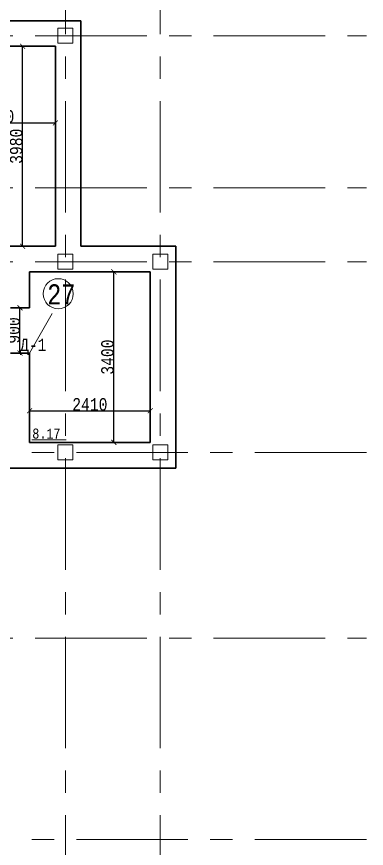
# Model space of a CAD drawing. Header units: millimetres. Extents: x -689206 to 4969298, y -1019800 to 703299.
# Drawn here: x 104342 to 111314, y -632938 to -616374 of the extents above; entities that cross this region are included whole.
import ezdxf

# ---------------------------------------------------------------- set-up
doc = ezdxf.new("R2010")
doc.units = ezdxf.units.MM
doc.linetypes.add('осеваяX2', pattern=[101.6, 63.5, -12.7, 12.7, -12.7])
for name, color, linetype, lineweight in [('несущие', 7, 'Continuous', 30), ('РАЗМЕРЫ', 7, 'Continuous', 9), ('стены', 7, 'Continuous', 20)]:
    doc.layers.add(name, color=color, linetype=linetype, lineweight=lineweight)
doc.layers.add('четотам', color=7, linetype='Continuous')
doc.styles.add('Аннотативный', font='isocteur.ttf', dxfattribs={"width": 0.7, "height": 250})
doc.dimstyles.new('Аннотативный', dxfattribs={"dimscale": 0, "dimtxt": 250, "dimasz": 100, "dimexe": 1.25, "dimexo": 0.625, "dimtad": 1, "dimdec": 0, "dimtxsty": 'Аннотативный', "dimblk": 'ARCHTICK', "dimcen": 2.5, "dimadec": 0, "dimazin": 0, "dimtfac": 1, "dimtdec": 0, "dimtmove": 0, "dimatfit": 3, "dimfxl": 1, "dimarcsym": 0})

# ---------------------------------------------------------------- blocks, each defined once
blk = doc.blocks.new('_ArchTick')
at = {"color": 0, "linetype": 'ByBlock', "const_width": 0.15}
blk.add_lwpolyline([(-0.5, -0.5), (0.5, 0.5)], dxfattribs=at)
blk = doc.blocks.new('*D2712')
at = {"layer": 'Defpoints', "color": 0, "lineweight": 5, "transparency": 16777216}
for p in [(104409, -622173), (104409, -622173), (104409, -623073)]:
    blk.add_point(p, dxfattribs=at)
at = {"layer": 'стены', "color": 0, "lineweight": -2, "transparency": 16777216}
for p, q in [((104409, -623073), (104409, -622173)), ((104410, -622173), (104410, -622173)), ((104410, -623073), (104410, -623073))]:
    blk.add_line(p, q, dxfattribs=at)
at = {"layer": 'стены', "color": 0, "lineweight": -2, "transparency": 16777216, "xscale": 100, "yscale": 100, "zscale": 100}
for p, rotation in [((104409, -622173), 90), ((104409, -623073), 270)]:
    blk.add_blockref('_ArchTick', p, dxfattribs=dict(at, rotation=rotation))
at = {"layer": 'стены', "color": 0, "lineweight": 5, "transparency": 16777216, "insert": (104284, -622623), "char_height": 250, "attachment_point": 5, "rotation": 90, "style": 'Аннотативный'}
blk.add_mtext('900', dxfattribs=at)
blk = doc.blocks.new('*D2720')
at = {"layer": 'Defpoints', "color": 0, "lineweight": 5, "transparency": 16777216}
for p in [(107006, -624223), (104599, -624853), (107006, -624853)]:
    blk.add_point(p, dxfattribs=at)
at = {"layer": 'стены', "color": 0, "lineweight": -2, "transparency": 16777216}
for p, q in [((104599, -624852), (104599, -624222)), ((104599, -624223), (107006, -624223)), ((107006, -624852), (107006, -624222))]:
    blk.add_line(p, q, dxfattribs=at)
at = {"layer": 'стены', "color": 0, "lineweight": -2, "transparency": 16777216, "xscale": 100, "yscale": 100, "zscale": 100, "rotation": 180}
blk.add_blockref('_ArchTick', (104599, -624223), dxfattribs=at)
at = {"layer": 'стены', "color": 0, "lineweight": -2, "transparency": 16777216, "xscale": 100, "yscale": 100, "zscale": 100}
blk.add_blockref('_ArchTick', (107006, -624223), dxfattribs=at)
at = {"layer": 'стены', "color": 0, "lineweight": 5, "transparency": 16777216, "insert": (105802, -624098), "char_height": 250, "attachment_point": 5, "style": 'Аннотативный'}
blk.add_mtext('2410', dxfattribs=at)
blk = doc.blocks.new('*D2872')
at = {"layer": 'Defpoints', "color": 0, "linetype": 'ByBlock', "lineweight": 5, "transparency": 16777216}
for p in [(104460, -616965), (105114, -616965), (105114, -620945)]:
    blk.add_point(p, dxfattribs=at)
at = {"layer": 'РАЗМЕРЫ', "color": 0, "linetype": 'ByBlock', "lineweight": -2, "transparency": 16777216}
for p, q in [((105114, -616965), (104459, -616965)), ((104460, -620945), (104460, -616965)), ((105114, -620945), (104459, -620945))]:
    blk.add_line(p, q, dxfattribs=at)
at = {"layer": 'РАЗМЕРЫ', "color": 0, "linetype": 'ByBlock', "lineweight": -2, "transparency": 16777216, "xscale": 100, "yscale": 100, "zscale": 100}
for p, rotation in [((104460, -616965), 90), ((104460, -620945), 270)]:
    blk.add_blockref('_ArchTick', p, dxfattribs=dict(at, rotation=rotation))
at = {"layer": 'РАЗМЕРЫ', "color": 0, "linetype": 'ByBlock', "lineweight": 5, "transparency": 16777216, "insert": (104335, -618955), "char_height": 250, "attachment_point": 5, "rotation": 90, "style": 'Аннотативный'}
blk.add_mtext('3980', dxfattribs=at)
blk = doc.blocks.new('*D2873')
at = {"layer": 'Defpoints', "color": 0, "linetype": 'ByBlock', "lineweight": 5, "transparency": 16777216}
for p in [(102776, -616965), (105114, -616965), (105114, -618490)]:
    blk.add_point(p, dxfattribs=at)
at = {"layer": 'РАЗМЕРЫ', "color": 0, "linetype": 'ByBlock', "lineweight": -2, "transparency": 16777216}
for p, q in [((102776, -616966), (102776, -618491)), ((105114, -616966), (105114, -618491)), ((102776, -618490), (105114, -618490))]:
    blk.add_line(p, q, dxfattribs=at)
at = {"layer": 'РАЗМЕРЫ', "color": 0, "linetype": 'ByBlock', "lineweight": -2, "transparency": 16777216, "xscale": 100, "yscale": 100, "zscale": 100, "rotation": 180}
blk.add_blockref('_ArchTick', (102776, -618490), dxfattribs=at)
at = {"layer": 'РАЗМЕРЫ', "color": 0, "linetype": 'ByBlock', "lineweight": -2, "transparency": 16777216, "xscale": 100, "yscale": 100, "zscale": 100}
blk.add_blockref('_ArchTick', (105114, -618490), dxfattribs=at)
at = {"layer": 'РАЗМЕРЫ', "color": 0, "linetype": 'ByBlock', "lineweight": 5, "transparency": 16777216, "insert": (103945, -618364), "char_height": 250, "attachment_point": 5, "style": 'Аннотативный'}
blk.add_mtext('2340', dxfattribs=at)
blk = doc.blocks.new('*D2877')
at = {"layer": 'Defpoints', "color": 0, "linetype": 'ByBlock', "lineweight": 5, "transparency": 16777216}
for p in [(106281, -621455), (107006, -621455), (107006, -624853)]:
    blk.add_point(p, dxfattribs=at)
at = {"layer": 'РАЗМЕРЫ', "color": 0, "linetype": 'ByBlock', "lineweight": -2, "transparency": 16777216}
for p, q in [((107005, -621455), (106279, -621455)), ((106281, -624853), (106281, -621455)), ((107005, -624853), (106279, -624853))]:
    blk.add_line(p, q, dxfattribs=at)
at = {"layer": 'РАЗМЕРЫ', "color": 0, "linetype": 'ByBlock', "lineweight": -2, "transparency": 16777216, "xscale": 100, "yscale": 100, "zscale": 100}
for p, rotation in [((106281, -621455), 90), ((106281, -624853), 270)]:
    blk.add_blockref('_ArchTick', p, dxfattribs=dict(at, rotation=rotation))
at = {"layer": 'РАЗМЕРЫ', "color": 0, "linetype": 'ByBlock', "lineweight": 5, "transparency": 16777216, "insert": (106155, -623154), "char_height": 250, "attachment_point": 5, "rotation": 90, "style": 'Аннотативный'}
blk.add_mtext('3400', dxfattribs=at)

msp = doc.modelspace()

# ---------------------------------------------------------------- linework, layer by layer
at = {"layer": 'несущие', "color": 0}
for p, q in [((105624.2, -616454.9), (101201.5, -616454.9)), ((105624.2, -620944.9), (105624.2, -616454.9)), ((102776.4, -616964.9), (105114.2, -616964.9)), ((105114.2, -620944.9), (105114.2, -616964.9)), ((105114.2, -620944.9), (103887.8, -620944.9)), ((107515.7, -620944.9), (105624.2, -620944.9)), ((107005.7, -621454.9), (104599.2, -621454.9)), ((104599.2, -622173.5), (104599.2, -621454.9)), ((104599.2, -622173.5), (104219.2, -622173.5)), ((104410.4, -622173.5), (104599.2, -622173.5))]:
    msp.add_line(p, q, dxfattribs=at)
at = {"layer": 'РАЗМЕРЫ', "linetype": 'осеваяX2', "lineweight": 5, "ltscale": 35}
for p, q in [((107205.7, -607385.9), (107205.7, -657227.2)), ((111314.2, -625052.9), (44261.5, -625052.9)), ((111314.2, -632762.9), (44261.5, -632762.9))]:
    msp.add_line(p, q, dxfattribs=at)
at = {"layer": 'РАЗМЕРЫ', "color": 1, "lineweight": 25, "ltscale": 35}
for p, q in [((107515.7, -620944.9), (107515.7, -621254.9)), ((107515.7, -625362.9), (107515.7, -625052.9))]:
    msp.add_line(p, q, dxfattribs=at)
at = {"layer": 'РАЗМЕРЫ'}
msp.add_line((104643, -624802.3), (105332.2, -624802.3), dxfattribs=at)
at = {"layer": 'стены', "linetype": 'осеваяX2', "lineweight": 5, "ltscale": 35}
for p, q in [((105314.2, -607385.9), (105314.2, -657227.2)), ((44261.5, -616754.9), (111314.2, -616754.9)), ((44261.5, -619782.3), (111314.2, -619782.3)), ((44261.5, -621254.9), (111314.2, -621254.9)), ((44261.5, -628754.9), (111314.2, -628754.9))]:
    msp.add_line(p, q, dxfattribs=at)
at = {"layer": 'стены', "lineweight": 30}
for p, q in [((107515.7, -620944.9), (107515.7, -625362.9)), ((107005.7, -621454.9), (107005.7, -624852.9)), ((104219.2, -623073.5), (104599.2, -623073.5)), ((104599.2, -623073.5), (104599.2, -624852.9)), ((104599.2, -624852.9), (105495.7, -624852.9)), ((105495.7, -624852.9), (107005.7, -624852.9)), ((102776.5, -625362.9), (105495.7, -625362.9)), ((105495.7, -625362.9), (106005.7, -625362.9)), ((107515.7, -625362.9), (106005.7, -625362.9))]:
    msp.add_line(p, q, dxfattribs=at)
at = {"layer": 'стены', "lineweight": 9}
msp.add_line((104599.2, -623073.5), (105052.4, -622288.3), dxfattribs=at)
at = {"layer": 'стены', "lineweight": 20}
for points in [[(105164.2, -616604.9), (105464.2, -616604.9), (105464.2, -616904.9), (105164.2, -616904.9)], [(105164.2, -621104.9), (105464.2, -621104.9), (105464.2, -621404.9), (105164.2, -621404.9)], [(107055.7, -621104.9), (107355.7, -621104.9), (107355.7, -621404.9), (107055.7, -621404.9)], [(105164.2, -624902.9), (105464.2, -624902.9), (105464.2, -625202.9), (105164.2, -625202.9)], [(107055.7, -624902.9), (107355.7, -624902.9), (107355.7, -625202.9), (107055.7, -625202.9)]]:
    msp.add_lwpolyline(points, close=True, dxfattribs=at)
at = {"layer": 'четотам', "lineweight": 13}
msp.add_circle((105171.5, -621892.6), 300, dxfattribs=at)

# ---------------------------------------------------------------- texts
at = {"layer": 'РАЗМЕРЫ', "lineweight": 13, "ltscale": 150, "insert": (104951.7, -621705.4), "char_height": 401.1, "width": 1460, "attachment_point": 1, "style": 'Аннотативный'}
msp.add_mtext('27', dxfattribs=at)
at = {"layer": 'РАЗМЕРЫ', "lineweight": 20, "ltscale": 150, "insert": (104409.2, -622786), "char_height": 250, "width": 922.913, "attachment_point": 1, "style": 'Аннотативный'}
msp.add_mtext('Д-1', dxfattribs=at)
at = {"layer": 'РАЗМЕРЫ', "insert": (104654.7, -624578.3), "char_height": 200, "width": 656.117, "attachment_point": 1, "style": 'Аннотативный'}
msp.add_mtext('8.17', dxfattribs=at)

# ---------------------------------------------------------------- dimensions: what is measured, and where the dimension line sits
at = {"layer": 'РАЗМЕРЫ', "linetype": 'ByBlock', "lineweight": 5}
dim = msp.add_linear_dim(base=(105114.2, -618490), p1=(102776.4, -616964.9), p2=(105114.2, -616964.9), text='2340', dimstyle='Аннотативный', dxfattribs=at)
dim.commit()
dim.dimension.update_dxf_attribs({"geometry": '*D2873', "text_midpoint": (103945.3, -618364.4)})
dim = msp.add_linear_dim(base=(104460.4, -616964.9), p1=(105114.2, -620944.9), p2=(105114.2, -616964.9), angle=90, dimstyle='Аннотативный', dxfattribs=at)
dim.commit()
dim.dimension.update_dxf_attribs({"geometry": '*D2872', "text_midpoint": (104334.7, -618954.9)})
dim = msp.add_linear_dim(base=(106280.7, -621454.9), p1=(107005.7, -624852.9), p2=(107005.7, -621454.9), angle=90, text='3400', dimstyle='Аннотативный', dxfattribs=at)
dim.commit()
dim.dimension.update_dxf_attribs({"geometry": '*D2877', "text_midpoint": (106155.1, -623153.9)})
at = {"layer": 'стены', "lineweight": 5}
dim = msp.add_linear_dim(base=(104409.2, -622173.5), p1=(104409.2, -623073.5), p2=(104409.2, -622173.5), angle=90, dimstyle='Аннотативный', dxfattribs=at)
dim.commit()
dim.dimension.update_dxf_attribs({"geometry": '*D2712', "text_midpoint": (104283.5, -622623.5)})
dim = msp.add_linear_dim(base=(107005.7, -624223.3), p1=(104599.2, -624852.9), p2=(107005.7, -624852.9), text='2410', dimstyle='Аннотативный', dxfattribs=at)
dim.commit()
dim.dimension.update_dxf_attribs({"geometry": '*D2720', "text_midpoint": (105802.4, -624097.6)})

doc.saveas('drawing.dxf')
